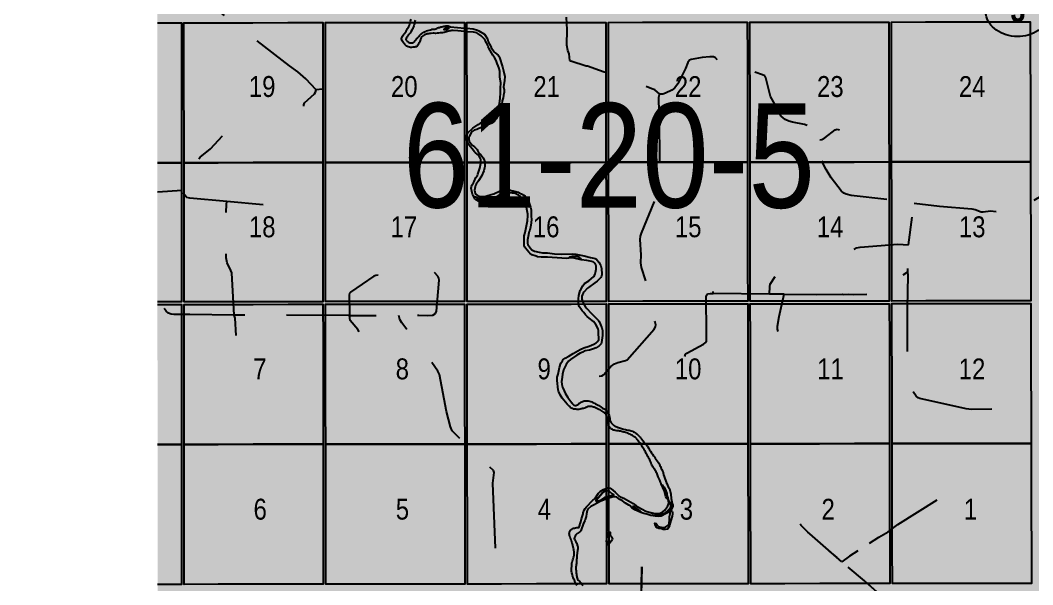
# Model space of a CAD drawing. Extents: x 507565 to 531726, y 6009554 to 6022365.
# Drawn here: x 522873.6 to 523261.2, y 6015140.8 to 6015356.9 of the extents above; entities that cross this region are included whole.
import ezdxf
from ezdxf.enums import TextEntityAlignment as Align

# ---------------------------------------------------------------- set-up
doc = ezdxf.new("R2010")
doc.units = 0
doc.header["$LTSCALE"] = 5
doc.linetypes.add('DASHED2', pattern=[9.525, 6.35, -3.175])
for name, color, linetype in [('CG-NOTES', 7, 'Continuous'), ('Quarters', 8, 'Continuous'), ('RoadSeg', 57, 'DASHED2'), ('T-WATER', 160, 'Continuous')]:
    doc.layers.add(name, color=color, linetype=linetype)
doc.layers.add('ROUTE-MAP-BACKGROUND-H', color=7, linetype='Continuous', true_color=0xf0ebff)
doc.styles.add('120', font='ARIALN.TTF', dxfattribs={"height": 13})
doc.styles.add('BOLD', font='ARIALNB.TTF')

# ---------------------------------------------------------------- blocks, each defined once
blk = doc.blocks.new('Route_Letters')
h = blk.add_hatch(color=255)
h.dxf.hatch_style = 1
edge = h.paths.add_edge_path()
edge.add_ellipse((-0.12, 0.46), major_axis=(-11.97, 0), ratio=0.789318, start_angle=0, end_angle=360)
at = {"color": 5}
blk.add_open_spline([(-12.34, 0.46), (-12.34, -0.25), (-12.24, -0.97), (-11.72, -2.79), (-11.14, -3.88), (-9.56, -5.81), (-8.54, -6.66), (-6.22, -8.02), (-4.9, -8.54), (-2.12, -9.17), (-0.66, -9.3), (2.22, -9.13), (3.64, -8.84), (6.27, -7.89), (7.48, -7.22), (9.54, -5.6), (10.38, -4.64), (11.6, -2.54), (11.97, -1.4), (12.18, 0.91), (12.02, 2.08), (11.2, 4.3), (10.54, 5.35), (8.8, 7.2), (7.72, 7.99), (5.29, 9.24), (3.93, 9.68), (1.11, 10.18), (-0.35, 10.23), (-3.22, 9.91), (-4.61, 9.55), (-7.16, 8.47), (-8.32, 7.75), (-10.24, 6.02), (-11, 5.02), (-12.05, 2.86), (-12.32, 1.7), (-12.34, 0.52), (-12.34, 0.49), (-12.34, 0.46)], degree=3, knots=[0, 0, 0, 0, 0.219529, 0.219529, 0.575727, 0.575727, 0.931924, 0.931924, 1.288121, 1.288121, 1.644318, 1.644318, 2.000515, 2.000515, 2.356712, 2.356712, 2.712909, 2.712909, 3.069107, 3.069107, 3.425304, 3.425304, 3.781501, 3.781501, 4.137698, 4.137698, 4.493895, 4.493895, 4.850092, 4.850092, 5.20629, 5.20629, 5.562487, 5.562487, 5.918684, 5.918684, 6.274881, 6.274881, 6.283185, 6.283185, 6.283185, 6.283185], dxfattribs=at)
at = {"color": 14, "style": 'BOLD'}
blk.add_attdef('A', text='', height=9.5, dxfattribs=at).set_placement((0.22, 0.98), align=Align.MIDDLE)

msp = doc.modelspace()

# ---------------------------------------------------------------- hatches: boundary and pattern name
at = {"layer": 'ROUTE-MAP-BACKGROUND-H'}
h = msp.add_hatch(color=256, dxfattribs=at)
h.dxf.hatch_style = 1
h.paths.add_polyline_path([(523871.081, 6016124.178), (523873.071, 6015800.356), (523917.515, 6015800.58), (523923.823, 6014811.294), (522926.315, 6014807.962), (522925.895, 6015778.478), (522873.584, 6015778.442), (522873.69, 6016121.495)])

# ---------------------------------------------------------------- linework, layer by layer
at = {"layer": 'Quarters'}
for points in [[(523057.708, 6015302.464), (523044.663, 6015302.451), (523044.655, 6015312.865), (523044.653, 6015315.841), (523044.643, 6015329.231), (523044.633, 6015342.621), (523044.622, 6015356.011), (523057.663, 6015356.024), (523071.039, 6015356.037), (523084.414, 6015356.05), (523097.79, 6015356.063), (523097.804, 6015342.673), (523097.819, 6015329.284), (523097.833, 6015315.894), (523097.848, 6015302.505), (523084.468, 6015302.491), (523071.088, 6015302.478), (523061.322, 6015302.467), (523057.708, 6015302.464)], [(523152.012, 6015315.953), (523152.031, 6015302.564), (523138.652, 6015302.549), (523125.274, 6015302.534), (523111.895, 6015302.52), (523098.852, 6015302.506), (523098.837, 6015315.895), (523098.823, 6015329.285), (523098.809, 6015342.674), (523098.794, 6015356.064), (523111.833, 6015356.077), (523125.207, 6015356.09), (523138.581, 6015356.105), (523151.955, 6015356.12), (523151.974, 6015342.731), (523151.993, 6015329.342), (523152.012, 6015315.953)], [(523206.191, 6015316.013), (523206.215, 6015302.625), (523192.837, 6015302.61), (523179.458, 6015302.595), (523166.079, 6015302.58), (523153.035, 6015302.565), (523153.016, 6015315.954), (523152.997, 6015329.343), (523152.978, 6015342.732), (523152.959, 6015356.121), (523165.998, 6015356.135), (523179.372, 6015356.15), (523192.746, 6015356.164), (523206.12, 6015356.179), (523206.144, 6015342.79), (523206.168, 6015329.402), (523206.191, 6015316.013)], [(523260.371, 6015316.123), (523260.399, 6015302.731), (523247.021, 6015302.705), (523233.642, 6015302.678), (523220.263, 6015302.652), (523207.219, 6015302.627), (523207.196, 6015316.015), (523207.172, 6015329.404), (523207.148, 6015342.792), (523207.125, 6015356.181), (523220.164, 6015356.21), (523233.538, 6015356.239), (523246.912, 6015356.269), (523260.286, 6015356.298), (523260.314, 6015342.907), (523260.342, 6015329.515), (523260.371, 6015316.123)], [(522949.327, 6015302.352), (522936.282, 6015302.339), (522936.28, 6015315.73), (522936.278, 6015329.121), (522936.277, 6015342.512), (522936.275, 6015355.903), (522949.317, 6015355.916), (522962.693, 6015355.93), (522976.07, 6015355.944), (522989.446, 6015355.958), (522989.452, 6015342.567), (522989.458, 6015329.176), (522989.464, 6015315.786), (522989.47, 6015302.395), (522976.089, 6015302.381), (522962.709, 6015302.367), (522949.327, 6015302.352)], [(523003.519, 6015302.409), (522990.475, 6015302.396), (522990.469, 6015315.787), (522990.463, 6015329.177), (522990.456, 6015342.568), (522990.45, 6015355.959), (523003.491, 6015355.971), (523016.867, 6015355.984), (523030.242, 6015355.997), (523043.618, 6015356.01), (523043.628, 6015342.62), (523043.639, 6015329.23), (523043.649, 6015315.84), (523043.659, 6015302.45), (523030.279, 6015302.436), (523016.899, 6015302.423), (523003.519, 6015302.409)], [(522949.338, 6015249.123), (522936.288, 6015249.109), (522936.286, 6015262.165), (522936.285, 6015275.556), (522936.283, 6015288.948), (522936.282, 6015302.339), (522949.327, 6015302.352), (522962.709, 6015302.367), (522976.089, 6015302.381), (522989.47, 6015302.395), (522989.477, 6015289.004), (522989.483, 6015275.614), (522989.489, 6015262.223), (522989.495, 6015249.167), (522976.109, 6015249.152), (522962.724, 6015249.138), (522949.338, 6015249.123)], [(523003.548, 6015249.182), (522990.499, 6015249.168), (522990.493, 6015262.224), (522990.487, 6015275.615), (522990.481, 6015289.005), (522990.475, 6015302.396), (523003.519, 6015302.409), (523016.899, 6015302.423), (523030.279, 6015302.436), (523043.659, 6015302.45), (523043.669, 6015289.06), (523043.679, 6015275.67), (523043.687, 6015266.029), (523043.69, 6015262.279), (523043.7, 6015249.224), (523030.316, 6015249.21), (523016.932, 6015249.196), (523003.548, 6015249.182)], [(523057.753, 6015249.239), (523044.704, 6015249.225), (523044.694, 6015262.28), (523044.684, 6015275.671), (523044.673, 6015289.061), (523044.667, 6015298.14), (523044.663, 6015302.451), (523057.708, 6015302.464), (523061.322, 6015302.467), (523071.088, 6015302.478), (523084.468, 6015302.491), (523097.848, 6015302.505), (523097.862, 6015289.115), (523097.876, 6015275.726), (523097.891, 6015262.336), (523097.905, 6015249.282), (523084.521, 6015249.267), (523071.137, 6015249.253), (523057.753, 6015249.239)], [(523152.088, 6015262.397), (523152.107, 6015249.343), (523138.723, 6015249.327), (523125.34, 6015249.311), (523111.957, 6015249.297), (523098.909, 6015249.283), (523098.895, 6015262.337), (523098.881, 6015275.727), (523098.866, 6015289.116), (523098.852, 6015302.506), (523111.895, 6015302.52), (523125.274, 6015302.534), (523138.652, 6015302.549), (523152.031, 6015302.564), (523152.05, 6015289.175), (523152.069, 6015275.786), (523152.088, 6015262.397)], [(523206.286, 6015262.459), (523206.309, 6015249.405), (523192.926, 6015249.39), (523179.543, 6015249.374), (523166.159, 6015249.359), (523153.111, 6015249.344), (523153.092, 6015262.398), (523153.073, 6015275.787), (523153.054, 6015289.176), (523153.035, 6015302.565), (523166.079, 6015302.58), (523179.458, 6015302.595), (523192.837, 6015302.61), (523206.215, 6015302.625), (523206.239, 6015289.236), (523206.262, 6015275.848), (523206.286, 6015262.459)], [(523260.484, 6015262.555), (523260.512, 6015249.498), (523247.129, 6015249.475), (523246.587, 6015249.474), (523233.745, 6015249.452), (523220.362, 6015249.43), (523207.314, 6015249.407), (523207.29, 6015262.461), (523207.267, 6015275.85), (523207.243, 6015289.238), (523207.219, 6015302.627), (523220.263, 6015302.652), (523233.642, 6015302.678), (523247.021, 6015302.705), (523260.399, 6015302.731), (523260.428, 6015289.339), (523260.456, 6015275.947), (523260.484, 6015262.555)], [(522949.349, 6015194.555), (522936.294, 6015194.54), (522936.292, 6015207.932), (522936.291, 6015221.323), (522936.289, 6015234.714), (522936.288, 6015248.105), (522949.338, 6015248.119), (522962.724, 6015248.134), (522976.11, 6015248.148), (522989.495, 6015248.163), (522989.501, 6015234.772), (522989.507, 6015221.381), (522989.513, 6015207.991), (522989.519, 6015194.6), (522976.129, 6015194.585), (522962.739, 6015194.57), (522949.349, 6015194.555)], [(523003.577, 6015194.615), (522990.524, 6015194.601), (522990.518, 6015207.992), (522990.511, 6015221.382), (522990.505, 6015234.773), (522990.499, 6015248.164), (523003.548, 6015248.177), (523016.932, 6015248.192), (523030.316, 6015248.206), (523043.7, 6015248.22), (523043.711, 6015234.83), (523043.716, 6015227.274), (523043.721, 6015221.44), (523043.731, 6015208.05), (523043.741, 6015194.66), (523030.353, 6015194.645), (523016.965, 6015194.63), (523003.577, 6015194.615)], [(523057.799, 6015194.675), (523044.746, 6015194.661), (523044.735, 6015208.051), (523044.725, 6015221.441), (523044.715, 6015234.831), (523044.705, 6015248.221), (523057.754, 6015248.235), (523071.138, 6015248.249), (523084.522, 6015248.263), (523097.906, 6015248.277), (523097.92, 6015234.888), (523097.934, 6015221.498), (523097.949, 6015208.109), (523097.963, 6015194.719), (523084.575, 6015194.705), (523071.187, 6015194.69), (523057.799, 6015194.675)], [(523152.165, 6015208.171), (523152.184, 6015194.782), (523138.796, 6015194.766), (523125.408, 6015194.75), (523112.02, 6015194.735), (523098.967, 6015194.72), (523098.953, 6015208.11), (523098.939, 6015221.499), (523098.924, 6015234.889), (523098.91, 6015248.278), (523111.958, 6015248.293), (523125.341, 6015248.307), (523138.725, 6015248.323), (523152.108, 6015248.338), (523152.127, 6015234.949), (523152.146, 6015221.56), (523152.165, 6015208.171)], [(523206.382, 6015208.236), (523206.406, 6015194.847), (523193.018, 6015194.831), (523179.63, 6015194.815), (523166.241, 6015194.799), (523153.188, 6015194.783), (523153.169, 6015208.172), (523153.15, 6015221.561), (523153.131, 6015234.95), (523153.112, 6015248.339), (523166.161, 6015248.354), (523179.544, 6015248.37), (523192.928, 6015248.386), (523206.311, 6015248.401), (523206.335, 6015235.013), (523206.358, 6015221.624), (523206.382, 6015208.236)], [(523260.599, 6015208.319), (523260.627, 6015194.927), (523247.239, 6015194.907), (523233.851, 6015194.887), (523220.463, 6015194.868), (523207.41, 6015194.848), (523207.386, 6015208.237), (523207.363, 6015221.626), (523207.339, 6015235.014), (523207.315, 6015248.403), (523220.364, 6015248.425), (523233.747, 6015248.448), (523247.131, 6015248.471), (523260.514, 6015248.494), (523260.542, 6015235.102), (523260.571, 6015221.71), (523260.599, 6015208.319)], [(522949.362, 6015140.989), (522936.3, 6015140.974), (522936.298, 6015154.366), (522936.297, 6015167.758), (522936.295, 6015181.149), (522936.295, 6015183.584), (522936.294, 6015194.54), (522949.349, 6015194.555), (522962.739, 6015194.57), (522976.129, 6015194.585), (522989.519, 6015194.6), (522989.525, 6015181.209), (522989.531, 6015167.818), (522989.537, 6015154.426), (522989.543, 6015141.035), (522976.151, 6015141.02), (522962.759, 6015141.004), (522949.362, 6015140.989)], [(523003.605, 6015141.051), (522990.548, 6015141.036), (522990.542, 6015154.428), (522990.536, 6015167.819), (522990.53, 6015180.085), (522990.53, 6015181.21), (522990.524, 6015194.601), (523003.577, 6015194.615), (523016.965, 6015194.63), (523030.353, 6015194.645), (523043.741, 6015194.66), (523043.751, 6015181.269), (523043.762, 6015167.879), (523043.772, 6015154.488), (523043.782, 6015141.097), (523030.39, 6015141.082), (523016.997, 6015141.066), (523003.605, 6015141.051)], [(523057.843, 6015141.113), (523044.786, 6015141.098), (523044.776, 6015154.489), (523044.766, 6015167.88), (523044.756, 6015181.27), (523044.746, 6015194.661), (523057.799, 6015194.675), (523071.187, 6015194.69), (523084.575, 6015194.705), (523097.963, 6015194.719), (523097.977, 6015181.329), (523097.992, 6015167.94), (523098.006, 6015154.549), (523098.02, 6015141.159), (523084.628, 6015141.144), (523071.236, 6015141.128), (523057.843, 6015141.113)], [(523152.241, 6015154.614), (523152.26, 6015141.225), (523138.868, 6015141.208), (523125.475, 6015141.191), (523112.082, 6015141.176), (523099.025, 6015141.16), (523099.01, 6015154.551), (523098.996, 6015167.941), (523098.982, 6015181.331), (523098.967, 6015194.72), (523112.02, 6015194.735), (523125.408, 6015194.75), (523138.796, 6015194.766), (523152.184, 6015194.782), (523152.203, 6015181.393), (523152.222, 6015168.004), (523152.241, 6015154.614)], [(523206.477, 6015154.681), (523206.501, 6015141.292), (523193.108, 6015141.275), (523179.715, 6015141.259), (523166.322, 6015141.242), (523153.265, 6015141.226), (523153.246, 6015154.615), (523153.226, 6015168.005), (523153.207, 6015181.394), (523153.188, 6015194.783), (523166.241, 6015194.799), (523179.63, 6015194.815), (523193.018, 6015194.831), (523206.406, 6015194.847), (523206.43, 6015181.458), (523206.453, 6015168.07), (523206.477, 6015154.681)], [(523260.713, 6015154.751), (523260.741, 6015141.359), (523247.348, 6015141.343), (523233.956, 6015141.326), (523220.563, 6015141.309), (523207.505, 6015141.293), (523207.481, 6015154.682), (523207.458, 6015168.071), (523207.434, 6015181.46), (523207.41, 6015194.848), (523220.463, 6015194.868), (523233.851, 6015194.887), (523247.239, 6015194.907), (523260.627, 6015194.927), (523260.656, 6015181.535), (523260.684, 6015168.143), (523260.713, 6015154.751)]]:
    msp.add_lwpolyline(points, close=True, dxfattribs=at)
for points in [[(522926.078, 6015355.908), (522935.271, 6015355.902), (522935.273, 6015342.511), (522935.274, 6015329.12), (522935.276, 6015315.729), (522935.277, 6015302.338), (522926.101, 6015302.344)], [(522926.101, 6015302.344), (522935.277, 6015302.338), (522935.279, 6015288.946), (522935.28, 6015275.555), (522935.282, 6015262.164), (522935.283, 6015249.108), (522926.124, 6015249.116)], [(522926.125, 6015248.112), (522935.283, 6015248.104), (522935.285, 6015234.713), (522935.287, 6015221.321), (522935.288, 6015207.93), (522935.29, 6015194.539), (522926.148, 6015194.548)], [(522926.148, 6015194.548), (522935.29, 6015194.539), (522935.291, 6015181.148), (522935.293, 6015167.756), (522935.294, 6015154.364), (522935.295, 6015140.973), (522926.171, 6015140.983)]]:
    msp.add_lwpolyline(points, dxfattribs=at)
at = {"layer": 'RoadSeg'}
msp.add_line((523160.403, 6015252.074), (523138.924, 6015252.274), dxfattribs=at)
at = {"layer": 'RoadSeg', "flags": 128}
for points in [[(522989.306, 6015330.496), (522986.942, 6015330.296), (522982.979, 6015334.459), (522979.882, 6015337.156), (522976.652, 6015339.487), (522949.978, 6015360.067), (522950.678, 6015361.232), (522950.878, 6015363.03), (522950.644, 6015377.483), (522950.811, 6015378.815), (522956.206, 6015383.244), (522957.604, 6015384.176), (522960.202, 6015386.441), (522966.296, 6015390.337), (522966.629, 6015391.036), (522966.795, 6015394.3), (522966.595, 6015394.965), (522962.699, 6015400.96), (522958.803, 6015406.221), (522953.941, 6015413.58), (522947.714, 6015422.572), (522946.615, 6015424.67)], [(523095.201, 6015220.638), (523096.3, 6015220.805), (523096.933, 6015221.104), (523099.663, 6015224.302), (523101.062, 6015225.334), (523102.327, 6015225.866), (523105.258, 6015226.599), (523105.957, 6015226.966), (523116.247, 6015238.621), (523116.813, 6015239.553), (523116.88, 6015240.252), (523116.713, 6015241.318), (523115.448, 6015245.014), (523113.749, 6015255.137), (523111.385, 6015262.197), (523111.152, 6015263.995), (523111.285, 6015267.092), (523110.952, 6015273.02), (523111.052, 6015274.219), (523111.418, 6015275.384), (523117.179, 6015289.47), (523118.212, 6015293.167), (523118.611, 6015295.264), (523118.711, 6015296.596), (523118.511, 6015302.224), (523118.378, 6015319.341), (523118.112, 6015326.201), (523118.145, 6015327.433), (523118.345, 6015328.398), (523118.511, 6015328.565), (523116.513, 6015330.197), (523115.448, 6015330.663), (523097.166, 6015337.056), (523095.301, 6015337.589), (523090.806, 6015339.321), (523090.306, 6015339.354), (523084.378, 6015341.252), (523084.046, 6015341.485), (523083.779, 6015344.016), (523083.213, 6015345.315), (523082.913, 6015347.313), (523082.947, 6015353.307), (523082.78, 6015357.902), (523082.88, 6015362.364), (523083.113, 6015363.464), (523083.679, 6015364.562), (523085.178, 6015366.028), (523101.961, 6015379.88), (523102.394, 6015380.314), (523102.594, 6015380.78), (523102.361, 6015381.978)], [(523192.838, 6015269.09), (523193.803, 6015269.757), (523195.169, 6015270.023), (523209.554, 6015271.155), (523213.617, 6015270.922), (523215.781, 6015286.873), (523208.988, 6015287.872), (523191.672, 6015289.803), (523189.774, 6015290.269), (523188.975, 6015290.669), (523187.942, 6015291.568), (523184.113, 6015296.596), (523182.148, 6015299.693), (523180.916, 6015302.191), (523180.483, 6015303.623), (523179.717, 6015311.082), (523179.551, 6015312.481), (523179.085, 6015313.48), (523178.585, 6015314.146), (523176.887, 6015315.578), (523175.655, 6015316.277), (523173.89, 6015316.976), (523169.261, 6015317.809), (523167.829, 6015318.242), (523166.497, 6015318.941), (523164.899, 6015320.173), (523163.4, 6015322.804), (523162.867, 6015324.369), (523162.468, 6015324.702), (523160.869, 6015327.699), (523159.104, 6015334.792), (523158.638, 6015335.591), (523157.772, 6015336.024), (523152.677, 6015337.789), (523150.746, 6015338.122), (523146.25, 6015338.355), (523144.785, 6015338.655), (523141.489, 6015339.92), (523141.056, 6015340.353), (523140.257, 6015341.952), (523139.757, 6015342.484), (523139.058, 6015342.817), (523137.559, 6015342.884), (523134.629, 6015342.617), (523130.499, 6015341.818), (523129.833, 6015341.552), (523129.234, 6015340.753), (523128.335, 6015338.388), (523125.305, 6015332.561), (523124.073, 6015330.929), (523123.007, 6015330.163), (523120.643, 6015328.931), (523119.644, 6015328.631), (523118.511, 6015328.565)], [(522982.213, 6015323.936), (522982.147, 6015324.536), (522982.48, 6015325.268), (522986.242, 6015328.764), (522986.675, 6015329.364), (522986.942, 6015330.296)], [(523179.717, 6015311.082), (523180.45, 6015311.182), (523181.682, 6015311.815), (523185.545, 6015314.978), (523186.311, 6015315.211), (523187.276, 6015314.878)], [(522966.562, 6015286.207), (522952.742, 6015287.439), (522938.556, 6015288.804), (522937.358, 6015289.071), (522937.158, 6015289.237), (522936.125, 6015290.536), (522935.593, 6015291.768), (522935.459, 6015296.363), (522935.693, 6015298.095), (522936.026, 6015298.894), (522936.625, 6015299.66), (522938.556, 6015300.759), (522939.855, 6015301.658), (522942.486, 6015304.422), (522946.415, 6015307.719), (522951.044, 6015312.681)], [(523215.781, 6015286.873), (523225.605, 6015285.74), (523237.959, 6015284.741), (523239.192, 6015284.475), (523241.489, 6015283.609), (523242.222, 6015283.509), (523245.053, 6015283.942), (523251.746, 6015283.076), (523252.845, 6015283.276), (523254.21, 6015283.743), (523258.439, 6015286.307), (523258.839, 6015286.373), (523266.798, 6015291.002), (523269.661, 6015292.434), (523270.261, 6015292.9), (523271.193, 6015294.032), (523272.092, 6015295.831), (523274.157, 6015298.328)], [(522935.593, 6015291.768), (522926.106, 6015291.057)], [(522956.272, 6015236.223), (522955.839, 6015242.85), (522955.473, 6015244.049), (522954.541, 6015260.199), (522954.274, 6015261.132), (522952.776, 6015264.062), (522952.409, 6015265.994), (522952.443, 6015283.476), (522952.543, 6015286.307), (522952.742, 6015287.439)], [(523245.585, 6015208.051), (523237.826, 6015207.951), (523235.762, 6015208.118), (523218.046, 6015212.147), (523217.413, 6015212.347), (523216.614, 6015212.946), (523214.982, 6015215.543), (523213.717, 6015218.107), (523213.317, 6015220.139), (523213.351, 6015246.812), (523213.517, 6015259.2), (523213.417, 6015260.565), (523213.617, 6015270.922)], [(523010.652, 6015259.333), (523009.753, 6015259.234), (523008.92, 6015258.9), (522999.996, 6015252.806), (522999.696, 6015252.373), (522999.563, 6015251.674), (522999.696, 6015243.915), (523018.577, 6015243.916), (523026.203, 6015243.982), (523029.333, 6015243.849), (523031.598, 6015244.015), (523032.597, 6015244.648), (523032.896, 6015245.547), (523033.929, 6015257.335), (523033.829, 6015258.135), (523033.496, 6015258.867), (523032.164, 6015260.266)], [(523128.002, 6015228.198), (523128.335, 6015229.13), (523128.768, 6015229.496), (523135.161, 6015232.893), (523136.161, 6015233.659), (523136.294, 6015234.058), (523136.36, 6015236.822), (523136.227, 6015251.375), (523136.727, 6015252.174), (523137.692, 6015252.34), (523138.924, 6015252.274), (523138.791, 6015260.399)], [(523166.064, 6015252.074), (523178.519, 6015251.907), (523188.442, 6015252.007), (523188.975, 6015251.874), (523190.64, 6015252.074), (523192.738, 6015251.941), (523198.099, 6015252.007), (523198.565, 6015251.874), (523200.863, 6015252.673), (523203.56, 6015254.205), (523213.417, 6015260.565)], [(523163.833, 6015237.688), (523163.467, 6015238.654), (523163.467, 6015239.786), (523164.133, 6015243.482), (523166.064, 6015252.074), (523160.403, 6015252.074), (523160.536, 6015255.004), (523160.736, 6015255.837), (523162.568, 6015258.834)], [(523003.326, 6015237.622), (523002.793, 6015238.487), (522999.862, 6015241.917), (522999.696, 6015243.915), (522955.473, 6015244.049), (522938.556, 6015244.248), (522932.396, 6015244.248), (522931.364, 6015244.382), (522930.365, 6015244.781), (522929.399, 6015245.58), (522928.566, 6015246.679), (522927.9, 6015249.243), (522927.334, 6015250.376), (522927.034, 6015250.675), (522926.123, 6015251.213)], [(523055.54, 6015154.77), (523054.575, 6015179.712), (523055.008, 6015183.742), (523054.741, 6015184.508), (523038.957, 6015199.726), (523038.324, 6015201.224), (523036.826, 6015207.152), (523034.128, 6015221.338), (523033.496, 6015222.57), (523030.865, 6015226.4), (523019.709, 6015241.085), (523018.943, 6015242.317), (523018.577, 6015243.916)], [(523214.597, 6015126.848), (523214.483, 6015126.965), (523209.921, 6015130.661), (523196.767, 6015142.316), (523188.176, 6015149.609), (523191.106, 6015151.707), (523202.262, 6015158.999), (523205.858, 6015161.031), (523209.554, 6015163.828), (523224.706, 6015173.385)], [(523194.241, 6015153.756), (523191.106, 6015151.707), (523188.176, 6015149.609), (523175.954, 6015160.365), (523175.188, 6015160.898), (523172.558, 6015163.462), (523172.258, 6015163.961)], [(523221.509, 6015119.272), (523217.214, 6015124.167), (523214.483, 6015126.965), (523209.921, 6015130.661), (523196.767, 6015142.316), (523188.176, 6015149.609), (523183.48, 6015153.741)], [(523111.496, 6015126.703), (523111.319, 6015127.697), (523111.285, 6015132.06), (523111.552, 6015147.644), (523111.285, 6015132.06), (523111.319, 6015127.697), (523111.918, 6015124.334), (523110.02, 6015118.54), (523103.893, 6015101.357), (523101.295, 6015094.863), (523101.328, 6015094.164), (523102.003, 6015093.592), (523105.557, 6015092.932), (523113.55, 6015091.6), (523118.878, 6015090.501), (523119.292, 6015089.879), (523119.51, 6015086.904), (523119.91, 6015081.976), (523120.043, 6015081.643), (523121.009, 6015080.81), (523122.907, 6015078.713), (523124.672, 6015077.114), (523125.471, 6015076.681), (523126.47, 6015076.548), (523127.269, 6015076.981), (523128.501, 6015077.214), (523131.132, 6015076.881), (523132.364, 6015077.081), (523163.966, 6015098.559), (523164.699, 6015099.225), (523164.999, 6015099.725), (523166.73, 6015103.455), (523167.43, 6015104.287), (523168.129, 6015104.786), (523169.694, 6015105.552), (523176.787, 6015108.15), (523177.653, 6015108.216), (523179.251, 6015107.983), (523180.117, 6015108.083), (523181.249, 6015108.616), (523182.515, 6015110.181), (523183.314, 6015110.781), (523189.075, 6015112.879), (523190.207, 6015112.546), (523190.873, 6015111.979), (523195.036, 6015106.319), (523196.134, 6015105.586), (523198.166, 6015104.92), (523199.997, 6015103.455), (523201.096, 6015102.922), (523201.929, 6015102.822), (523206.957, 6015103.022), (523213.384, 6015102.455), (523214.616, 6015102.056), (523216.048, 6015101.257), (523218.712, 6015098.226), (523219.378, 6015097.793), (523220.011, 6015097.627), (523221.409, 6015097.694), (523226.404, 6015098.826), (523228.302, 6015098.693), (523229.968, 6015098.226), (523231.433, 6015096.861), (523234.396, 6015092.399), (523235.795, 6015090.601), (523237.127, 6015089.435), (523238.992, 6015088.403), (523240.357, 6015088.136), (523248.716, 6015088.203)]]:
    msp.add_lwpolyline(points, dxfattribs=at)
at = {"layer": 'T-WATER'}
for points in [[(523086.85, 6015140.477), (523086.481, 6015141.144), (523086.395, 6015141.261), (523086.292, 6015141.412), (523086.188, 6015141.597), (523086.101, 6015141.799), (523085.979, 6015142.034), (523085.857, 6015142.303), (523085.735, 6015142.572), (523085.578, 6015142.909), (523085.439, 6015143.229), (523085.282, 6015143.599), (523085.223, 6015143.805), (523085.158, 6015144.037), (523085.051, 6015144.425), (523084.925, 6015144.982), (523084.818, 6015145.437), (523084.674, 6015146.079), (523084.634, 6015146.569), (523084.613, 6015146.907), (523084.598, 6015147.287), (523084.746, 6015147.796), (523084.773, 6015148.382), (523084.787, 6015148.686), (523084.746, 6015148.907), (523084.771, 6015149.041), (523084.916, 6015149.585), (523084.981, 6015149.856), (523085.127, 6015150.315), (523085.273, 6015150.791), (523085.402, 6015151.266), (523085.517, 6015151.589), (523085.608, 6015152.094), (523085.612, 6015152.115), (523085.656, 6015152.573), (523085.669, 6015152.928), (523085.629, 6015153.401), (523085.572, 6015153.891), (523085.499, 6015154.263), (523085.425, 6015154.736), (523085.14, 6015155.797), (523084.963, 6015156.456), (523084.926, 6015156.658), (523084.73, 6015157.434), (523084.572, 6015157.906), (523084.345, 6015158.411), (523084.224, 6015158.646), (523084.118, 6015158.949), (523083.994, 6015159.388), (523083.889, 6015159.674), (523083.872, 6015159.774), (523083.815, 6015160.113), (523083.794, 6015160.451), (523083.825, 6015160.689), (523083.906, 6015160.927), (523084.021, 6015161.267), (523084.136, 6015161.471), (523084.303, 6015161.676), (523084.537, 6015161.933), (523084.754, 6015162.122), (523085.074, 6015162.295), (523085.427, 6015162.435), (523085.798, 6015162.542), (523086.136, 6015162.631), (523086.676, 6015162.705), (523086.753, 6015162.703), (523087.049, 6015162.693), (523087.386, 6015162.782), (523087.537, 6015162.92), (523087.685, 6015163.26), (523087.831, 6015163.685), (523087.849, 6015164.052), (523087.912, 6015164.162), (523088.196, 6015164.955), (523088.532, 6015166), (523088.776, 6015166.781), (523089.048, 6015167.929), (523089.163, 6015168.396), (523089.519, 6015169.37), (523089.861, 6015169.992), (523090.359, 6015170.638), (523091.073, 6015171.306), (523092.056, 6015172.47), (523092.767, 6015173.157), (523093.214, 6015173.403), (523093.545, 6015173.758), (523094.933, 6015175.815), (523095.592, 6015176.539), (523096.865, 6015177.309), (523097.981, 6015177.826), (523098.276, 6015177.921), (523098.986, 6015177.902), (523099.408, 6015177.79), (523099.86, 6015177.496), (523100.575, 6015176.836), (523101.412, 6015176.269), (523101.748, 6015175.891), (523102.823, 6015174.876), (523103.701, 6015174.369), (523104.668, 6015173.96), (523107.336, 6015172.472), (523108.199, 6015171.92), (523108.645, 6015171.694), (523109.405, 6015171.036), (523110.263, 6015170.487), (523113.051, 6015169.027), (523115.263, 6015168.357), (523115.817, 6015168.105), (523115.994, 6015168.067), (523116.013, 6015168.062), (523117.452, 6015167.752), (523118.22, 6015167.742), (523119.326, 6015167.974), (523119.953, 6015167.996), (523120.389, 6015168.228), (523121.816, 6015169.539), (523122.205, 6015169.827), (523122.504, 6015170.216), (523122.728, 6015170.663), (523122.723, 6015171.334), (523122.34, 6015172.269), (523121.827, 6015173.133), (523121.467, 6015174.099), (523121.171, 6015175.169), (523121.081, 6015175.752), (523120.765, 6015176.792), (523120.136, 6015178.215), (523119.756, 6015178.524), (523119.526, 6015178.962), (523119.268, 6015178.801), (523119.037, 6015179.356), (523118.926, 6015179.623), (523118.85, 6015179.804), (523118.753, 6015180.069), (523118.465, 6015180.861), (523117.888, 6015182.11), (523117.402, 6015183.275), (523117.228, 6015183.662), (523117.07, 6015184.066), (523116.845, 6015184.469), (523116.673, 6015184.704), (523116.448, 6015185.056), (523116.293, 6015185.291), (523116.069, 6015185.593), (523115.81, 6015185.962), (523115.638, 6015186.197), (523115.464, 6015186.533), (523115.325, 6015186.836), (523115.182, 6015187.375), (523115.042, 6015187.729), (523114.764, 6015188.3), (523114.573, 6015188.67), (523114.365, 6015189.057), (523114.123, 6015189.477), (523113.897, 6015189.88), (523113.654, 6015190.367), (523113.429, 6015190.754), (523113.222, 6015191.09), (523112.96, 6015191.678), (523112.769, 6015192.031), (523112.424, 6015192.585), (523112.113, 6015193.038), (523111.819, 6015193.491), (523111.526, 6015193.944), (523111.146, 6015194.515), (523110.766, 6015195.136), (523110.473, 6015195.521), (523110.232, 6015195.856), (523110.03, 6015196.128), (523110.008, 6015196.158), (523109.818, 6015196.393), (523109.595, 6015196.66), (523109.406, 6015196.895), (523109.166, 6015197.129), (523108.909, 6015197.328), (523108.67, 6015197.478), (523108.329, 6015197.693), (523107.97, 6015197.942), (523107.544, 6015198.208), (523107.135, 6015198.422), (523106.641, 6015198.636), (523106.216, 6015198.816), (523104.924, 6015199.206), (523104.653, 6015199.27), (523104.177, 6015199.382), (523103.804, 6015199.479), (523103.413, 6015199.575), (523103.023, 6015199.638), (523102.717, 6015199.675), (523102.514, 6015199.699), (523102.056, 6015199.795), (523101.496, 6015199.889), (523101.327, 6015199.914), (523100.971, 6015199.967), (523100.648, 6015200.047), (523100.358, 6015200.196), (523100.051, 6015200.429), (523099.726, 6015200.661), (523099.554, 6015200.845), (523099.313, 6015201.164), (523099.124, 6015201.381), (523098.969, 6015201.616), (523098.829, 6015201.953), (523098.672, 6015202.306), (523098.513, 6015202.828), (523098.389, 6015203.284), (523098.331, 6015203.824), (523098.274, 6015204.314), (523098.199, 6015204.855), (523098.159, 6015205.001), (523098.075, 6015205.31), (523097.863, 6015205.984), (523097.587, 6015206.353), (523097.347, 6015206.587), (523097.125, 6015206.77), (523096.766, 6015207.053), (523096.373, 6015207.319), (523095.964, 6015207.517), (523095.589, 6015207.715), (523095.113, 6015207.929), (523094.635, 6015208.21), (523093.273, 6015208.785), (523093.053, 6015208.849), (523092.645, 6015208.963), (523092.238, 6015209.042), (523091.933, 6015209.072), (523091.56, 6015209.101), (523091.323, 6015209.081), (523091.07, 6015209.027), (523090.767, 6015208.921), (523090.531, 6015208.817), (523090.295, 6015208.712), (523090.026, 6015208.624), (523089.655, 6015208.467), (523089.268, 6015208.343), (523088.761, 6015208.218), (523088.683, 6015208.203), (523088.306, 6015208.128), (523087.934, 6015208.055), (523087.496, 6015207.948), (523087.123, 6015207.926), (523086.894, 6015207.933), (523086.7, 6015207.938), (523086.31, 6015207.967), (523085.921, 6015207.979), (523085.53, 6015208.075), (523085.139, 6015208.222), (523084.901, 6015208.304), (523084.594, 6015208.469), (523084.304, 6015208.702), (523084.107, 6015208.882), (523084.084, 6015208.907), (523083.893, 6015209.096), (523083.756, 6015209.23), (523083.277, 6015209.703), (523083.013, 6015209.963), (523082.373, 6015210.71), (523081.121, 6015212.29), (523080.342, 6015213.518), (523079.726, 6015214.904), (523079.592, 6015215.449), (523079.141, 6015218.969), (523079.138, 6015219.574), (523079.211, 6015220.244), (523079.528, 6015221.478), (523080.027, 6015223.995), (523080.62, 6015225.601), (523081.145, 6015226.557), (523081.457, 6015226.997), (523081.82, 6015227.334), (523082.235, 6015227.597), (523083.613, 6015228.262), (523085.292, 6015229.356), (523086.219, 6015229.784), (523087.944, 6015230.87), (523089.349, 6015231.479), (523091.345, 6015232.182), (523093.215, 6015232.955), (523094.091, 6015233.474), (523094.483, 6015233.807), (523095.119, 6015234.611), (523095.172, 6015235.203), (523094.983, 6015236.913), (523094.941, 6015238.088), (523094.843, 6015238.616), (523094.448, 6015239.553), (523093.938, 6015240.394), (523093.011, 6015241.514), (523091.464, 6015242.791), (523090.703, 6015243.491), (523090.021, 6015244.186), (523089.394, 6015244.958), (523088.724, 6015245.662), (523088.418, 6015246.063), (523087.636, 6015247.358), (523087.346, 6015248.266), (523087.295, 6015249.271), (523087.336, 6015250.198), (523087.511, 6015251.576), (523087.938, 6015253.392), (523088.163, 6015253.873), (523088.981, 6015255.25), (523089.656, 6015256.059), (523091.34, 6015257.13), (523093.2, 6015258.801), (523093.512, 6015259.233), (523093.723, 6015259.761), (523093.89, 6015260.312), (523094.078, 6015261.618), (523094.094, 6015262.238), (523094.045, 6015262.815), (523093.913, 6015263.311), (523093.712, 6015263.748), (523093.378, 6015264.097), (523092.955, 6015264.367), (523092.417, 6015264.562), (523091.822, 6015264.702), (523090.525, 6015264.926), (523088.361, 6015265.129), (523088.355, 6015265.26), (523088.112, 6015265.679), (523087.752, 6015266.018), (523087.313, 6015266.289), (523086.764, 6015266.488), (523086.109, 6015266.537), (523084.894, 6015266.501), (523083.919, 6015266.176), (523083.532, 6015265.844), (523082.629, 6015265.737), (523080.949, 6015265.844), (523075.503, 6015266.184), (523073.005, 6015266.196), (523071.684, 6015266.359), (523071.123, 6015266.537), (523069.483, 6015267.121), (523068.645, 6015267.744), (523068.271, 6015268.067), (523067.623, 6015268.815), (523067.033, 6015269.612), (523066.787, 6015270.054), (523066.583, 6015270.53), (523066.505, 6015271.102), (523066.477, 6015273.655), (523066.536, 6015274.337), (523066.846, 6015275.693), (523067.139, 6015276.908), (523067.748, 6015280.123), (523067.895, 6015282.104), (523067.868, 6015282.716), (523067.71, 6015283.878), (523067.256, 6015285.934), (523067.065, 6015286.444), (523066.816, 6015286.893), (523065.364, 6015288.917), (523064.686, 6015289.637), (523064.307, 6015289.949), (523063.297, 6015290.445), (523062.725, 6015290.632), (523062.092, 6015290.743), (523061.422, 6015290.797), (523059.635, 6015290.71), (523057.907, 6015290.485), (523057.407, 6015290.337), (523056.94, 6015290.088), (523054.852, 6015288.603), (523053.988, 6015288.131), (523052.975, 6015287.738), (523052.454, 6015287.603), (523051.868, 6015287.546), (523051.624, 6015287.614), (523050.343, 6015287.555), (523049.691, 6015287.818), (523049.046, 6015287.962), (523048.736, 6015288.341), (523048.575, 6015288.854), (523048.132, 6015289.124), (523047.604, 6015289.302), (523047.301, 6015289.279), (523046.731, 6015290.321), (523046.561, 6015290.849), (523046.285, 6015292.606), (523046.356, 6015293.303), (523046.565, 6015293.854), (523047.167, 6015294.668), (523047.434, 6015295.15), (523048.035, 6015296.653), (523048.598, 6015297.488), (523048.834, 6015297.963), (523049.51, 6015300.281), (523049.9, 6015302.115), (523049.908, 6015302.456), (523049.897, 6015303.401), (523049.801, 6015303.98), (523049.331, 6015304.823), (523048.99, 6015305.197), (523047.873, 6015306.154), (523047.535, 6015306.507), (523046.596, 6015307.688), (523045.924, 6015308.379), (523045.391, 6015309.247), (523045.091, 6015309.613), (523044.658, 6015310.51), (523044.415, 6015311.607), (523044.4, 6015312.231), (523044.501, 6015312.859), (523044.656, 6015313.268), (523044.709, 6015313.409), (523045.012, 6015313.794), (523046.805, 6015315.515), (523048.867, 6015316.923), (523049.782, 6015317.421), (523051.044, 6015318.326), (523051.422, 6015318.626), (523051.753, 6015318.971), (523052.37, 6015319.776), (523052.765, 6015320.111), (523053.614, 6015320.686), (523054.955, 6015321.38), (523055.334, 6015321.698), (523055.655, 6015322.073), (523056.469, 6015323.371), (523056.923, 6015324.365), (523057.091, 6015324.945), (523057.332, 6015326.862), (523057.424, 6015329.244), (523057.433, 6015330.852), (523057.533, 6015332.871), (523057.493, 6015333.519), (523057.237, 6015335.277), (523057.171, 6015337.212), (523056.946, 6015338.353), (523056.599, 6015339.382), (523056.176, 6015340.367), (523055.834, 6015341.401), (523055.323, 6015342.318), (523054.47, 6015343.557), (523052.934, 6015346.178), (523052.736, 6015346.64), (523052.599, 6015347.192), (523052.407, 6015347.689), (523052.137, 6015348.097), (523051.695, 6015349.054), (523051.428, 6015349.45), (523050.035, 6015350.861), (523048.794, 6015351.762), (523048.342, 6015351.998), (523047.125, 6015352.257), (523044.626, 6015352.456), (523043.621, 6015352.554), (523041.067, 6015352.789), (523039.358, 6015352.967), (523039.122, 6015352.913), (523038.783, 6015352.892), (523038.496, 6015352.854), (523038.074, 6015352.798), (523037.686, 6015352.691), (523037.213, 6015352.567), (523036.826, 6015352.426), (523036.303, 6015352.284), (523035.881, 6015352.194), (523035.29, 6015352.102), (523034.884, 6015352.063), (523034.326, 6015352.005), (523033.735, 6015351.946), (523033.16, 6015351.888), (523032.551, 6015351.846), (523032.043, 6015351.874), (523031.721, 6015351.903), (523030.859, 6015351.824), (523030.436, 6015351.768), (523029.963, 6015351.711), (523029.49, 6015351.62), (523029.247, 6015351.559), (523029.069, 6015351.513), (523028.714, 6015351.424), (523028.411, 6015351.285), (523028.008, 6015351.06), (523027.639, 6015350.818), (523027.355, 6015350.476), (523027.14, 6015350.118), (523026.974, 6015349.845), (523026.884, 6015349.647), (523026.843, 6015349.556), (523026.662, 6015349.13), (523026.515, 6015348.705), (523026.284, 6015348.279), (523026.07, 6015347.786), (523025.842, 6015347.378), (523025.822, 6015347.342), (523025.506, 6015346.932), (523025.187, 6015346.725), (523024.917, 6015346.671), (523024.664, 6015346.6), (523024.309, 6015346.561), (523023.852, 6015346.505), (523023.447, 6015346.466), (523023.058, 6015346.444), (523022.616, 6015346.523), (523022.14, 6015346.702), (523021.817, 6015346.851), (523021.493, 6015346.999), (523021.22, 6015347.198), (523020.877, 6015347.532), (523020.515, 6015348.001), (523020.309, 6015348.219), (523020.034, 6015348.604), (523019.842, 6015349.008), (523019.651, 6015349.428), (523019.561, 6015349.799), (523019.591, 6015350.104), (523019.755, 6015350.513), (523019.937, 6015350.82), (523020.154, 6015351.11), (523020.436, 6015351.486), (523020.719, 6015351.845), (523021.035, 6015352.323), (523021.351, 6015352.75), (523021.633, 6015353.194), (523021.689, 6015353.295), (523021.898, 6015353.671), (523022.146, 6015354.063), (523022.327, 6015354.472), (523022.591, 6015355.034), (523022.754, 6015355.543), (523022.9, 6015355.985), (523023.029, 6015356.461), (523023.109, 6015356.851), (523023.239, 6015357.259)], [(523024.767, 6015356.889), (523024.721, 6015356.533), (523024.677, 6015356.143), (523024.496, 6015355.634), (523024.4, 6015355.209), (523024.27, 6015354.785), (523024.123, 6015354.36), (523023.909, 6015353.883), (523023.711, 6015353.474), (523023.513, 6015353.083), (523023.149, 6015352.418), (523023.114, 6015352.36), (523022.984, 6015352.145), (523022.817, 6015351.957), (523022.567, 6015351.666), (523022.35, 6015351.392), (523022.084, 6015351.067), (523021.884, 6015350.811), (523021.735, 6015350.572), (523021.634, 6015350.469), (523021.591, 6015350.402), (523021.502, 6015350.265), (523021.337, 6015349.89), (523021.273, 6015349.652), (523021.275, 6015349.466), (523021.345, 6015349.264), (523021.466, 6015349.097), (523021.757, 6015348.863), (523021.945, 6015348.697), (523022.201, 6015348.514), (523022.457, 6015348.365), (523022.498, 6015348.35), (523022.729, 6015348.267), (523023.136, 6015348.204), (523023.458, 6015348.209), (523023.745, 6015348.229), (523023.998, 6015348.334), (523024.183, 6015348.438), (523024.25, 6015348.497), (523024.417, 6015348.644), (523024.718, 6015348.953), (523025.068, 6015349.363), (523025.334, 6015349.739), (523025.634, 6015350.064), (523025.868, 6015350.321), (523026.169, 6015350.63), (523026.458, 6015351.026), (523026.752, 6015351.331), (523027.053, 6015351.623), (523027.388, 6015351.847), (523027.758, 6015352.055), (523028.161, 6015352.331), (523028.346, 6015352.435), (523028.665, 6015352.591), (523029.019, 6015352.714), (523029.171, 6015352.784), (523029.626, 6015352.925), (523030.098, 6015353.05), (523030.604, 6015353.175), (523030.874, 6015353.263), (523031.346, 6015353.404), (523032.292, 6015353.518), (523032.714, 6015353.642), (523033.068, 6015353.765), (523033.422, 6015353.905), (523033.775, 6015354.045), (523034.129, 6015354.151), (523034.635, 6015354.293), (523034.973, 6015354.365), (523035.411, 6015354.489), (523035.63, 6015354.532), (523035.783, 6015354.562), (523035.985, 6015354.598), (523036.239, 6015354.652), (523036.543, 6015354.707), (523036.762, 6015354.727), (523037.108, 6015354.775), (523037.452, 6015354.738), (523037.736, 6015354.601), (523038.048, 6015354.443), (523038.271, 6015354.298), (523043.62, 6015353.885), (523044.625, 6015353.805), (523046.935, 6015353.546), (523048.603, 6015353.02), (523049.127, 6015352.81), (523051.334, 6015351.516), (523052.42, 6015349.72), (523052.63, 6015349.259), (523052.772, 6015348.723), (523052.973, 6015348.255), (523053.236, 6015347.827), (523053.871, 6015346.433), (523055.042, 6015344.766), (523055.385, 6015344.431), (523056.59, 6015343.529), (523056.828, 6015343.113), (523057.02, 6015342.654), (523058.204, 6015339.08), (523058.654, 6015337.47), (523059.083, 6015335.339), (523059.028, 6015333.862), (523058.66, 6015331.371), (523058.839, 6015330.196), (523058.811, 6015329.245), (523058.785, 6015328.905), (523058.426, 6015327.113), (523058.143, 6015325.988), (523057.93, 6015324.72), (523057.88, 6015324.054), (523057.901, 6015323.415), (523057.769, 6015322.841), (523057.224, 6015321.979), (523057.024, 6015321.481), (523056.512, 6015321.477), (523055.355, 6015320.621), (523054.489, 6015320.1), (523054.09, 6015319.788), (523053.738, 6015319.41), (523053.406, 6015319.037), (523053.131, 6015318.583), (523053.446, 6015318.21), (523054.08, 6015318.127), (523055.099, 6015318.249), (523054.485, 6015317.734), (523054.084, 6015317.468), (523052.633, 6015316.884), (523051.777, 6015316.411), (523049.847, 6015315.701), (523048.926, 6015315.255), (523048.407, 6015315.094), (523047.846, 6015314.993), (523047.341, 6015314.813), (523046.558, 6015314.233), (523046.249, 6015313.821), (523045.469, 6015312.429), (523045.343, 6015311.828), (523045.354, 6015311.187), (523045.481, 6015310.654), (523045.728, 6015310.229), (523046.657, 6015309.102), (523047.442, 6015308.452), (523048.476, 6015307.449), (523048.697, 6015306.993), (523048.863, 6015306.494), (523049.103, 6015306.057), (523049.877, 6015305.396), (523050.781, 6015304.257), (523051.238, 6015303.38), (523051.419, 6015302.855), (523051.486, 6015302.458), (523051.477, 6015300.956), (523051.38, 6015300.325), (523051.032, 6015299.248), (523050.153, 6015297.238), (523049.076, 6015295.403), (523048.188, 6015294.135), (523047.93, 6015293.675), (523047.728, 6015293.167), (523047.616, 6015292.513), (523047.557, 6015291.852), (523047.569, 6015291.218), (523047.75, 6015290.704), (523047.989, 6015290.271), (523048.81, 6015289.723), (523049.314, 6015289.491), (523050.606, 6015289.431), (523051.809, 6015289.527), (523053.912, 6015290.171), (523054.844, 6015290.456), (523057.285, 6015291.567), (523057.63, 6015291.723), (523058.141, 6015291.892), (523059.222, 6015292.109), (523059.583, 6015292.137), (523059.729, 6015292.162), (523059.803, 6015292.155), (523060.187, 6015292.117), (523060.662, 6015292.005), (523060.951, 6015291.958), (523061.97, 6015291.632), (523062.276, 6015291.569), (523062.666, 6015291.472), (523063.006, 6015291.392), (523063.346, 6015291.278), (523063.72, 6015291.164), (523064.162, 6015291.018), (523064.553, 6015290.871), (523064.911, 6015290.723), (523065.166, 6015290.625), (523065.506, 6015290.477), (523065.796, 6015290.328), (523065.956, 6015290.229), (523066.171, 6015290.096), (523066.41, 6015289.93), (523066.872, 6015289.564), (523067.164, 6015289.212), (523067.371, 6015288.927), (523067.595, 6015288.592), (523067.873, 6015288.054), (523068.133, 6015287.6), (523068.464, 6015286.86), (523068.587, 6015286.54), (523068.694, 6015286.119), (523068.817, 6015285.731), (523068.941, 6015285.326), (523069.032, 6015284.871), (523069.14, 6015284.314), (523069.163, 6015283.874), (523069.185, 6015283.519), (523069.206, 6015283.181), (523069.228, 6015282.792), (523069.218, 6015282.25), (523069.26, 6015281.625), (523069.286, 6015280.898), (523069.277, 6015280.271), (523069.234, 6015279.679), (523069.14, 6015279.085), (523069.063, 6015278.559), (523068.904, 6015277.728), (523068.776, 6015277.185), (523068.631, 6015276.574), (523068.436, 6015275.962), (523068.307, 6015275.486), (523068.274, 6015275.368), (523068.227, 6015275.121), (523068.131, 6015274.77), (523067.885, 6015273.502), (523067.808, 6015272.804), (523067.813, 6015271.596), (523067.979, 6015271.093), (523068.761, 6015269.774), (523069.493, 6015269.066), (523069.939, 6015268.77), (523070.443, 6015268.538), (523071.121, 6015268.334), (523071.591, 6015268.212), (523073.573, 6015267.901), (523075.472, 6015267.825), (523078.096, 6015267.482), (523080.658, 6015267.375), (523084.956, 6015267.472), (523086.286, 6015267.303), (523089.544, 6015266.754), (523091.89, 6015266.103), (523093.173, 6015265.86), (523093.725, 6015265.655), (523094.179, 6015265.386), (523094.526, 6015265.039), (523095.12, 6015264.26), (523095.627, 6015263.401), (523095.82, 6015262.919), (523096.072, 6015261.875), (523096.172, 6015261.333), (523096.249, 6015260.18), (523096.237, 6015259.567), (523096.13, 6015258.914), (523095.869, 6015258.447), (523094.418, 6015257.07), (523093.555, 6015256.398), (523091.107, 6015254.649), (523090.718, 6015254.297), (523089.341, 6015252.79), (523089.05, 6015252.359), (523088.821, 6015251.875), (523088.637, 6015251.296), (523088.581, 6015250.668), (523088.656, 6015250.12), (523088.887, 6015249.272), (523089.352, 6015248.268), (523089.907, 6015247.345), (523090.484, 6015246.54), (523092.161, 6015244.718), (523093.618, 6015243.339), (523094.946, 6015241.902), (523095.234, 6015241.529), (523095.674, 6015240.636), (523096.255, 6015239.2), (523096.504, 6015238.148), (523096.567, 6015237.552), (523096.507, 6015236.256), (523096.161, 6015233.503), (523095.948, 6015233.004), (523095.602, 6015232.612), (523095.237, 6015232.296), (523094.048, 6015231.505), (523093.079, 6015231.09), (523091.563, 6015230.614), (523089.904, 6015230.298), (523088.979, 6015229.865), (523087.99, 6015229.49), (523086.698, 6015228.735), (523084.269, 6015227.036), (523083.489, 6015226.367), (523082.856, 6015225.557), (523082.58, 6015225.07), (523081.636, 6015223.101), (523081.209, 6015221.48), (523080.899, 6015219.271), (523080.866, 6015218.616), (523080.944, 6015217.423), (523081.217, 6015216.405), (523081.818, 6015215.011), (523082.27, 6015214.163), (523083.287, 6015212.497), (523084.719, 6015210.472), (523084.952, 6015210.133), (523085.185, 6015209.949), (523085.339, 6015209.799), (523085.528, 6015209.598), (523085.698, 6015209.516), (523086.038, 6015209.435), (523086.325, 6015209.439), (523086.612, 6015209.494), (523086.898, 6015209.633), (523087.066, 6015209.77), (523087.317, 6015209.993), (523087.635, 6015210.268), (523087.987, 6015210.51), (523088.273, 6015210.649), (523088.559, 6015210.788), (523088.845, 6015210.927), (523089.181, 6015211.084), (523089.485, 6015211.172), (523089.704, 6015211.226), (523089.975, 6015211.246), (523090.33, 6015211.251), (523090.651, 6015211.2), (523091.059, 6015211.159), (523091.586, 6015211.03), (523091.993, 6015210.917), (523092.418, 6015210.787), (523092.827, 6015210.606), (523093.389, 6015210.343), (523093.849, 6015210.095), (523095.094, 6015209.367), (523095.52, 6015209.135), (523095.998, 6015208.82), (523096.477, 6015208.471), (523096.8, 6015208.323), (523097.158, 6015208.141), (523097.414, 6015207.992), (523097.721, 6015207.81), (523098.063, 6015207.493), (523098.321, 6015207.175), (523098.495, 6015206.872), (523098.693, 6015206.532), (523098.894, 6015206.082), (523098.911, 6015206.034), (523099.052, 6015205.628), (523099.195, 6015205.088), (523099.269, 6015204.598), (523099.32, 6015204.36), (523099.377, 6015204.092), (523099.485, 6015203.619), (523099.607, 6015203.283), (523099.85, 6015202.829), (523100.023, 6015202.594), (523100.212, 6015202.377), (523100.605, 6015202.026), (523100.879, 6015201.793), (523101.238, 6015201.544), (523101.302, 6015201.519), (523101.612, 6015201.396), (523101.952, 6015201.266), (523102.242, 6015201.151), (523102.483, 6015201.034), (523102.65, 6015200.953), (523102.991, 6015200.822), (523104.112, 6015200.498), (523104.587, 6015200.386), (523105.3, 6015200.226), (523105.691, 6015200.129), (523106.2, 6015200.035), (523106.692, 6015199.973), (523107.048, 6015199.876), (523107.473, 6015199.73), (523107.949, 6015199.566), (523108.324, 6015199.368), (523108.682, 6015199.221), (523109.016, 6015199.019), (523109.382, 6015198.722), (523109.604, 6015198.539), (523109.896, 6015198.272), (523110.239, 6015197.938), (523110.598, 6015197.638), (523110.907, 6015197.27), (523111.113, 6015197.035), (523111.251, 6015196.868), (523111.389, 6015196.667), (523112.077, 6015195.847), (523112.386, 6015195.478), (523112.73, 6015195.043), (523113.195, 6015194.457), (523113.573, 6015194.021), (523113.753, 6015193.753), (523113.832, 6015193.636), (523114.212, 6015193.014), (523114.524, 6015192.477), (523114.836, 6015191.923), (523115.215, 6015191.369), (523115.612, 6015190.816), (523116.042, 6015190.229), (523116.387, 6015189.794), (523116.731, 6015189.307), (523117.11, 6015188.822), (523117.473, 6015188.285), (523117.801, 6015187.748), (523118.094, 6015187.312), (523118.337, 6015186.858), (523118.478, 6015186.487), (523118.703, 6015186.067), (523118.878, 6015185.664), (523119.034, 6015185.327), (523119.174, 6015184.991), (523119.33, 6015184.671), (523119.504, 6015184.318), (523119.61, 6015183.998), (523119.715, 6015183.762), (523119.786, 6015183.442), (523119.841, 6015183.155), (523119.912, 6015182.902), (523120.063, 6015182.294), (523120.888, 6015180.069), (523120.987, 6015179.803), (523121.067, 6015179.625), (523121.107, 6015179.537), (523121.65, 6015178.331), (523122.17, 6015177.625), (523122.65, 6015175.458), (523122.776, 6015173.854), (523123.208, 6015171.864), (523123.465, 6015171.309), (523123.48, 6015170.761), (523123.351, 6015170.278), (523123.04, 6015169.893), (523122.29, 6015169.256), (523121.603, 6015168.526), (523121.206, 6015168.24), (523120.693, 6015167.965), (523118.933, 6015167.04), (523118.104, 6015166.98), (523116.749, 6015167.019), (523115.022, 6015167.275), (523113.5, 6015167.847), (523112.864, 6015167.956), (523112.297, 6015168.089), (523111.213, 6015168.538), (523111.116, 6015168.817), (523110.794, 6015169.156), (523109.943, 6015169.692), (523109.18, 6015170.328), (523108.385, 6015170.899), (523108.106, 6015170.531), (523108.538, 6015169.727), (523108.174, 6015170.038), (523107.737, 6015170.287), (523107.054, 6015170.976), (523106.646, 6015171.273), (523105.366, 6015172.064), (523104.127, 6015172.965), (523103.183, 6015173.426), (523101.954, 6015174.292), (523101.343, 6015174.509), (523100.84, 6015174.502), (523100.169, 6015174.361), (523098.99, 6015174.017), (523097.986, 6015173.624), (523097.119, 6015173.315), (523095.672, 6015172.697), (523094.24, 6015171.961), (523093.381, 6015171.421), (523092.026, 6015170.713), (523090.908, 6015169.72), (523090.632, 6015169.233), (523090.346, 6015167.931), (523090.205, 6015166.954), (523089.871, 6015165.828), (523089.706, 6015165.346), (523089.255, 6015164.386), (523088.166, 6015161.456), (523087.839, 6015161.091), (523087.08, 6015160.633), (523086.781, 6015160.334), (523086.744, 6015160.296), (523086.337, 6015159.889), (523086.312, 6015159.862), (523086.03, 6015159.414), (523085.851, 6015158.949), (523085.815, 6015158.819), (523085.689, 6015158.357), (523085.753, 6015158.209), (523085.925, 6015157.974), (523086.116, 6015157.571), (523086.289, 6015157.302), (523086.549, 6015156.849), (523086.706, 6015156.512), (523086.776, 6015156.293), (523086.847, 6015156.023), (523086.954, 6015155.636), (523087.026, 6015155.281), (523087.048, 6015154.909), (523087.02, 6015154.469), (523086.973, 6015154.13), (523086.911, 6015153.689), (523086.851, 6015153.163), (523086.773, 6015152.638), (523086.678, 6015152.129), (523086.668, 6015151.587), (523086.642, 6015150.944), (523086.615, 6015150.402), (523086.571, 6015149.928), (523086.543, 6015149.437), (523086.499, 6015148.962), (523086.449, 6015148.626), (523086.436, 6015148.538), (523086.407, 6015148.199), (523086.364, 6015147.59), (523086.318, 6015147.234), (523086.341, 6015146.743), (523086.4, 6015146.101), (523086.413, 6015145.891), (523086.422, 6015145.729), (523086.444, 6015145.34), (523086.456, 6015145.235), (523086.501, 6015144.85), (523086.592, 6015144.394), (523086.647, 6015144.04), (523086.687, 6015143.806), (523086.702, 6015143.719), (523086.791, 6015143.398), (523086.999, 6015142.978), (523087.19, 6015142.642), (523087.352, 6015142.47), (523087.67, 6015142.141), (523087.825, 6015141.957), (523087.829, 6015141.952), (523088.031, 6015141.722), (523088.205, 6015141.403), (523088.376, 6015141.219), (523088.496, 6015141.119), (523088.565, 6015141.035), (523088.651, 6015140.901), (523088.959, 6015140.479)]]:
    msp.add_lwpolyline(points, dxfattribs=at)
for points in [[(523036.231, 6015353.285), (523036.8, 6015353.378), (523037.26, 6015353.595), (523037.663, 6015353.873), (523037.322, 6015354.206), (523036.747, 6015354.143), (523036.393, 6015353.81), (523036.046, 6015353.587), (523035.78, 6015353.353), (523036.046, 6015353.313), (523036.231, 6015353.285)], [(523036.231, 6015353.285), (523036.046, 6015353.313), (523035.78, 6015353.353), (523036.046, 6015353.587), (523036.393, 6015353.81), (523036.747, 6015354.143), (523037.322, 6015354.206), (523037.663, 6015353.873), (523037.26, 6015353.595), (523036.8, 6015353.378), (523036.231, 6015353.285)], [(523057.024, 6015321.481), (523056.828, 6015320.963), (523055.817, 6015319.162), (523055.531, 6015318.74), (523055.099, 6015318.249), (523054.08, 6015318.127), (523053.446, 6015318.21), (523053.131, 6015318.583), (523053.406, 6015319.037), (523053.738, 6015319.41), (523054.09, 6015319.788), (523054.489, 6015320.1), (523055.355, 6015320.621), (523056.512, 6015321.477), (523057.024, 6015321.481)], [(523050.343, 6015287.555), (523048.881, 6015287.619), (523048.004, 6015288.177), (523047.634, 6015288.525), (523047.301, 6015289.279), (523047.604, 6015289.302), (523048.132, 6015289.124), (523048.575, 6015288.854), (523048.736, 6015288.341), (523049.046, 6015287.962), (523049.691, 6015287.818), (523050.343, 6015287.555)], [(523088.361, 6015265.129), (523085.658, 6015265.861), (523084.958, 6015265.958), (523084.308, 6015265.961), (523083.532, 6015265.844), (523083.919, 6015266.176), (523084.894, 6015266.501), (523086.109, 6015266.537), (523086.764, 6015266.488), (523087.313, 6015266.289), (523087.752, 6015266.018), (523088.112, 6015265.679), (523088.355, 6015265.26), (523088.361, 6015265.129)], [(523119.268, 6015178.801), (523119.526, 6015178.962), (523119.756, 6015178.524), (523120.136, 6015178.215), (523120.765, 6015176.792), (523121.081, 6015175.752), (523121.171, 6015175.169), (523121.467, 6015174.099), (523121.827, 6015173.133), (523122.34, 6015172.269), (523122.723, 6015171.334), (523122.728, 6015170.663), (523122.504, 6015170.216), (523122.205, 6015169.827), (523121.816, 6015169.539), (523120.389, 6015168.228), (523119.953, 6015167.996), (523119.326, 6015167.974), (523118.22, 6015167.742), (523117.452, 6015167.752), (523116.013, 6015168.062), (523115.994, 6015168.067), (523115.817, 6015168.105), (523115.263, 6015168.357), (523115.46, 6015168.32), (523115.65, 6015168.284), (523116.215, 6015168.179), (523117.438, 6015168.045), (523118.615, 6015168.279), (523119.166, 6015168.456), (523119.668, 6015168.729), (523120.437, 6015169.393), (523121.32, 6015170.603), (523121.562, 6015171.073), (523121.854, 6015172.086), (523121.811, 6015172.802), (523121.607, 6015173.28), (523120.969, 6015174.02), (523120.706, 6015174.445), (523120.212, 6015176.636), (523119.626, 6015178.107), (523119.268, 6015178.801)], [(523094.239, 6015172.711), (523095.783, 6015173.105), (523097.443, 6015174.177), (523097.985, 6015174.418), (523098.99, 6015174.548), (523099.485, 6015174.703), (523100.791, 6015175.292), (523100.334, 6015175.467), (523099.239, 6015176.493), (523098.987, 6015176.641), (523098.783, 6015176.761), (523098.226, 6015176.945), (523097.982, 6015176.902), (523097.698, 6015176.851), (523096.848, 6015176.313), (523096.473, 6015175.992), (523094.174, 6015173.356), (523093.909, 6015172.904), (523094.239, 6015172.711)], [(523094.239, 6015172.711), (523093.909, 6015172.904), (523094.174, 6015173.356), (523096.473, 6015175.992), (523096.848, 6015176.313), (523097.698, 6015176.851), (523097.982, 6015176.902), (523098.226, 6015176.945), (523098.783, 6015176.761), (523098.987, 6015176.641), (523099.239, 6015176.493), (523100.334, 6015175.467), (523100.791, 6015175.292), (523099.485, 6015174.703), (523098.99, 6015174.548), (523097.985, 6015174.418), (523097.443, 6015174.177), (523095.783, 6015173.105), (523094.239, 6015172.711)], [(523111.213, 6015168.538), (523108.907, 6015169.436), (523108.538, 6015169.727), (523108.106, 6015170.531), (523108.385, 6015170.899), (523109.18, 6015170.328), (523109.943, 6015169.692), (523110.794, 6015169.156), (523111.116, 6015168.817), (523111.213, 6015168.538)], [(523120.225, 6015161.949), (523119.728, 6015161.995), (523119.095, 6015162.179), (523118.045, 6015162.394), (523117.477, 6015162.606), (523117.08, 6015162.876), (523116.802, 6015163.264), (523116.549, 6015164.335), (523116.584, 6015164.392), (523117.029, 6015164.332), (523117.55, 6015163.505), (523117.892, 6015163.174), (523118.346, 6015162.965), (523118.944, 6015162.853), (523120.074, 6015162.793), (523120.77, 6015162.952), (523121.519, 6015163.557), (523121.864, 6015163.903), (523121.999, 6015164.383), (523122.151, 6015165.552), (523122.195, 6015167.01), (523122.402, 6015167.967), (523122.588, 6015168.799), (523122.457, 6015169.174), (523122.863, 6015169.159), (523123.136, 6015168.967), (523123.273, 6015168.49), (523123.283, 6015167.969), (523123.246, 6015167.104), (523122.483, 6015164.523), (523122.208, 6015163.345), (523121.357, 6015162.149), (523120.629, 6015161.989), (523120.225, 6015161.949)], [(523098.743, 6015156.141), (523098.609, 6015156.145), (523098.686, 6015156.909), (523098.488, 6015157.372), (523098.003, 6015157.3), (523098.148, 6015158.509), (523098.417, 6015159.602), (523098.566, 6015160.707), (523098.938, 6015161.119), (523099.004, 6015161.094), (523099.419, 6015160.925), (523099.499, 6015160.44), (523099.473, 6015159.768), (523099.857, 6015159.477), (523100.13, 6015159.081), (523100.306, 6015158.673), (523100.169, 6015158.194), (523099.931, 6015157.677), (523099.009, 6015156.444), (523098.743, 6015156.141)]]:
    msp.add_lwpolyline(points, close=True, dxfattribs=at)

# ---------------------------------------------------------------- block references
at = {"layer": 'CG-NOTES', "xscale": 0.9994723600900708, "yscale": 0.9994723600900708, "zscale": 0.9994723600900708}
msp.add_blockref('Route_Letters', (523255.587, 6015359.881), dxfattribs=at).add_auto_attribs({'A': 'J'})

# ---------------------------------------------------------------- texts
at = {"layer": 'RoadSeg', "style": '120'}
for s, height, p in [('19', 8.0042, (522961.101, 6015327.509)), ('20', 8.0042, (523015.518, 6015327.501)), ('21', 8.0042, (523070.022, 6015327.466)), ('22', 8.0042, (523124.202, 6015327.466)), ('23', 8.0042, (523178.643, 6015327.501)), ('24', 8.0042, (523232.962, 6015327.466)), ('18', 8.0042, (522961.136, 6015273.808)), ('17', 8.0042, (523015.367, 6015273.789)), ('16', 8.0042, (523069.841, 6015273.799)), ('15', 8.0042, (523124.228, 6015273.824)), ('14', 8.0042, (523178.554, 6015273.789)), ('13', 8.0042, (523232.963, 6015273.808)), ('7', 8.004, (522962.76, 6015219.425)), ('8', 8.004, (523017.322, 6015219.444)), ('9', 8.004, (523071.637, 6015219.453)), ('10', 8.0042, (523124.202, 6015219.444)), ('11', 8.0042, (523178.706, 6015219.424)), ('12', 8.0042, (523232.886, 6015219.409)), ('6', 8.004, (522962.905, 6015165.742)), ('3', 8.004, (523126.097, 6015165.751)), ('2', 8.004, (523180.362, 6015165.716)), ('5', 8.004, (523017.369, 6015165.767)), ('4', 8.004, (523071.732, 6015165.732)), ('1', 8.004, (523234.866, 6015165.732))]:
    msp.add_text(s, height=height, dxfattribs=at).set_placement(p)
msp.add_text('61-20-5', height=39.9833, rotation=359.95761, dxfattribs=at).set_placement((523020.028, 6015285.23))

doc.saveas('drawing.dxf')
